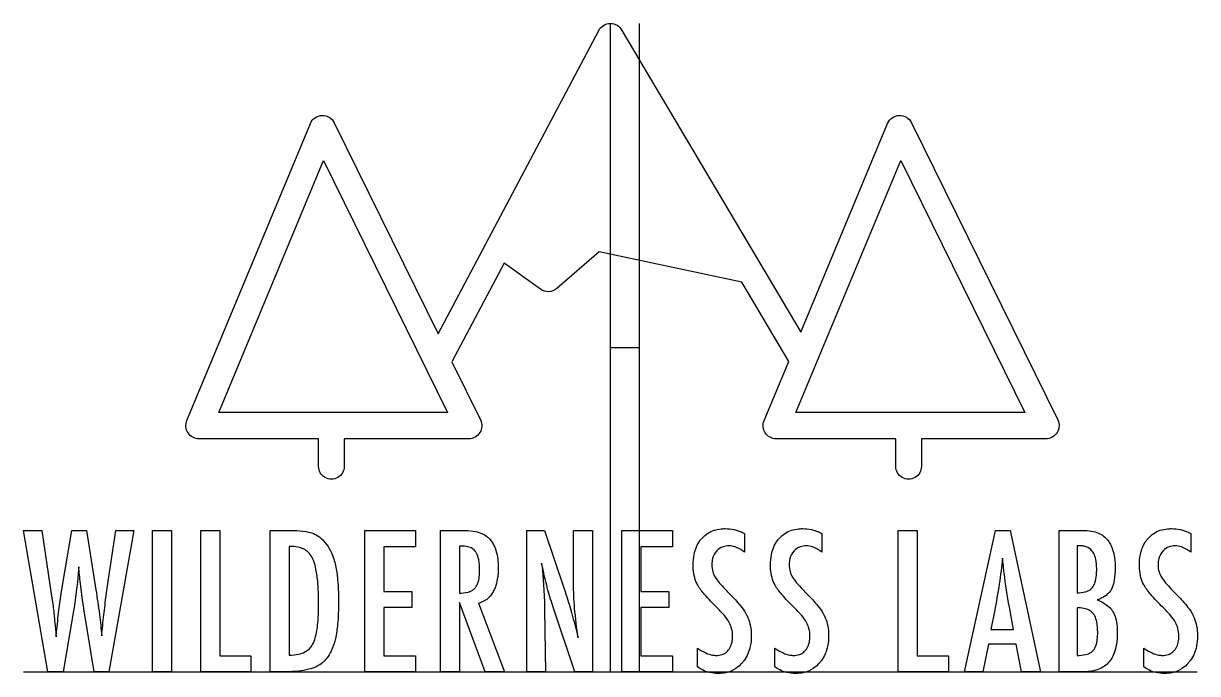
# Model space of a CAD drawing. Header units: inches. Extents: x 1.6 to 82, y 5.9 to 50.4.
import ezdxf

# ---------------------------------------------------------------- set-up
doc = ezdxf.new("R2010")
doc.units = ezdxf.units.IN
doc.header["$MEASUREMENT"] = 0
doc.layers.add('Constructino', color=6, linetype='Continuous')
doc.layers.add('Etch', color=3, linetype='Continuous')

msp = doc.modelspace()

# ---------------------------------------------------------------- linework, layer by layer
at = {"layer": 'Constructino'}
for p, q in [((41.805, 50.387), (41.805, 6.02)), ((43.816, 6.02), (43.805, 50.387)), ((41.805, 28.204), (43.805, 28.204)), ((1.649, 6.02), (81.961, 6.02))]:
    msp.add_line(p, q, dxfattribs=at)
at = {"layer": 'Etch'}
for points in [[(21.846, 20.077), (21.846, 21.962), (13.663, 21.962, -0.534881), (12.831, 23.208), (21.281, 43.541, -0.644652), (22.92, 43.593), (30.026, 29.154), (41.013, 49.908, -0.599783), (42.601, 49.914), (54.851, 29.27), (60.781, 43.541, -0.644652), (62.42, 43.593), (72.426, 23.26, -0.555465), (71.619, 21.962), (63.1, 21.962), (63.1, 20.077, -1.000005), (61.346, 20.077), (61.346, 21.962), (53.163, 21.962, -0.534881), (52.331, 23.208), (54.017, 27.263), (50.809, 32.681), (41.045, 34.75), (38.143, 32.25, -0.345388), (37.034, 32.199), (34.545, 33.973), (30.967, 27.242), (32.926, 23.26, -0.555465), (32.119, 21.962), (23.6, 21.962), (23.6, 20.077, -1.000005)], [(1.649, 15.684), (2.907, 15.684), (3.564, 11.196), (3.671, 10.533, -0.013652), (3.783, 9.55), (3.852, 8.73, -0.018712), (3.865, 8.617), (3.884, 8.411), (3.915, 8.724, -0.007784), (4.074, 10.232, -0.012037), (4.259, 11.503), (4.954, 15.684), (5.955, 15.684), (6.606, 11.622, -0.008286), (6.847, 9.951, -0.009117), (7.007, 8.48, -0.007211), (7.148, 9.907, -0.004589), (7.314, 11.259), (7.408, 11.903), (7.965, 15.684), (9.21, 15.684), (7.501, 6.02), (6.487, 6.02), (5.805, 10.195, -0.011193), (5.774, 10.401), (5.699, 10.921), (5.567, 11.885), (5.527, 12.223, -0.007228), (5.467, 12.792), (5.436, 13.193), (5.411, 12.943), (5.392, 12.767), (5.339, 12.126), (5.311, 11.847), (5.179, 10.921), (5.11, 10.42), (5.073, 10.195), (4.366, 6.02), (3.32, 6.02)], [(18.54, 15.684), (20.142, 15.684, -0.04119), (20.967, 15.621, -0.034999), (21.376, 15.521, -0.068372), (21.82, 15.3, -0.058818), (22.19, 14.977, -0.001771), (22.202, 14.964, -0.05436), (22.573, 14.451, -0.045983), (22.843, 13.859, -0.026519), (22.978, 13.399, -0.036051), (23.132, 12.469, -0.022982), (23.206, 11.149, -0.004815), (23.21, 10.727, -0.02365), (23.145, 9.278, -0.029104), (22.991, 8.284, -0.006658), (22.953, 8.123, -0.047386), (22.708, 7.439, -0.052262), (22.41, 6.953, -0.046523), (22.127, 6.652, -0.070306), (21.718, 6.383, -0.05199), (21.179, 6.188, -0.039002), (20.46, 6.062, -0.02728), (19.592, 6.02), (18.54, 6.02)], [(30.183, 15.684), (31.898, 15.684, -0.048724), (32.578, 15.621, -0.057728), (33.06, 15.466, -0.066393), (33.414, 15.239, -0.015757), (33.481, 15.177, -0.06695), (33.784, 14.779, -0.055522), (33.984, 14.315, -0.047667), (34.107, 13.726, -0.030367), (34.138, 13.168, -0.04155), (34.074, 12.351, -0.048137), (33.918, 11.772, -0.033332), (33.791, 11.5, -0.068453), (33.503, 11.109, -0.070752), (33.181, 10.866, -0.07013), (32.799, 10.72), (34.577, 6.02), (33.256, 6.02), (31.484, 10.752), (31.484, 6.02), (30.183, 6.02)], [(36.095, 15.684), (37.309, 15.684), (38.605, 11.828, -0.016041), (39.227, 9.811, -0.009931), (39.6, 8.342, -0.013568), (39.368, 10.37, -0.02015), (39.293, 12.079), (39.293, 15.684), (40.601, 15.684), (40.601, 6.02), (39.381, 6.02), (37.922, 10.37, -0.011554), (37.544, 11.616, -0.015442), (37.215, 12.955, 0.017121), (37.174, 13.168), (37.109, 13.456), (37.14, 13.177), (37.159, 12.98), (37.227, 11.997), (37.296, 10.802), (37.306, 10.558), (37.309, 10.232), (37.378, 6.02), (36.095, 6.02)], [(50.992, 15.484), (50.992, 14.213, 0.054775), (50.452, 14.522, 0.068231), (50.042, 14.632, 0.027269), (49.922, 14.639, 0.08361), (49.522, 14.574, 0.125303), (49.093, 14.287, 0.003164), (49.083, 14.276, 0.128662), (48.807, 13.77, 0.066384), (48.757, 13.356, 0.068295), (48.823, 12.858, 0.071916), (48.989, 12.486, 0.028251), (49.162, 12.244, 0.013677), (49.38, 11.985, 0.014711), (50.084, 11.246, -0.031276), (50.802, 10.429, -0.042282), (51.158, 9.869, -0.001977), (51.167, 9.85, -0.059797), (51.364, 9.303, -0.046912), (51.449, 8.682, -0.012642), (51.455, 8.455, -0.04947), (51.39, 7.777, -0.050799), (51.226, 7.249, -0.054787), (50.962, 6.784, -0.022637), (50.823, 6.608, -0.063343), (50.405, 6.243, -0.094336), (49.716, 5.954, -0.054532), (49.202, 5.901, -0.057255), (48.6, 5.968, -0.058808), (48.121, 6.142, -0.048043), (47.781, 6.358), (47.781, 7.647, 0.04981), (48.355, 7.305, 0.060709), (48.809, 7.161, 0.0427), (49.045, 7.14, 0.082712), (49.46, 7.205, 0.087701), (49.752, 7.369, 0.044564), (49.878, 7.494, 0.087293), (50.078, 7.837, 0.06973), (50.169, 8.253, 0.022615), (50.178, 8.455, 0.063427), (50.113, 8.983, 0.062039), (49.947, 9.4, 0.038397), (49.615, 9.86, 0.025055), (49.083, 10.439, -0.018613), (48.263, 11.303, -0.044449), (47.793, 11.938, -0.002719), (47.781, 11.96, -0.061783), (47.584, 12.465, -0.04861), (47.49, 13.057, -0.017002), (47.48, 13.349, -0.047615), (47.544, 14.042, -0.052029), (47.705, 14.569, -0.057758), (47.955, 15.006, -0.021572), (48.069, 15.146, -0.067165), (48.469, 15.492, -0.063995), (48.905, 15.701, -0.058183), (49.406, 15.804, -0.023369), (49.665, 15.816, -0.055447), (50.282, 15.747, -0.050522), (50.823, 15.566, -0.015214)], [(56.284, 15.484), (56.284, 14.213, 0.054775), (55.745, 14.522, 0.068231), (55.335, 14.632, 0.027269), (55.214, 14.639, 0.08361), (54.814, 14.574, 0.125307), (54.385, 14.287, 0.003164), (54.375, 14.276, 0.128662), (54.099, 13.77, 0.066384), (54.05, 13.356, 0.068295), (54.115, 12.858, 0.071916), (54.281, 12.486, 0.028251), (54.454, 12.244, 0.013677), (54.672, 11.985, 0.014711), (55.377, 11.246, -0.031263), (56.094, 10.429, -0.042283), (56.45, 9.869, -0.001978), (56.46, 9.85, -0.059797), (56.656, 9.303, -0.046912), (56.742, 8.682, -0.012642), (56.747, 8.455, -0.049471), (56.683, 7.777, -0.050803), (56.519, 7.249, -0.054791), (56.255, 6.784, -0.022639), (56.115, 6.608, -0.06335), (55.697, 6.243, -0.094341), (55.008, 5.954, -0.054533), (54.494, 5.901, -0.057255), (53.892, 5.968, -0.058808), (53.413, 6.142, -0.048043), (53.073, 6.358), (53.073, 7.647, 0.049808), (53.647, 7.305, 0.060708), (54.101, 7.161, 0.042702), (54.338, 7.14, 0.082708), (54.752, 7.205, 0.087703), (55.044, 7.369, 0.044564), (55.17, 7.494, 0.087293), (55.37, 7.837, 0.06973), (55.462, 8.253, 0.022615), (55.471, 8.455, 0.063427), (55.405, 8.983, 0.062039), (55.239, 9.4, 0.038364), (54.907, 9.86, 0.025055), (54.375, 10.439, -0.018613), (53.555, 11.303, -0.044449), (53.086, 11.938, -0.002719), (53.073, 11.96, -0.061783), (52.876, 12.465, -0.04861), (52.782, 13.057, -0.017002), (52.773, 13.349, -0.047615), (52.836, 14.042, -0.052029), (52.997, 14.569, -0.057758), (53.248, 15.006, -0.021572), (53.361, 15.146, -0.067176), (53.761, 15.492, -0.063998), (54.198, 15.701, -0.058181), (54.698, 15.804, -0.023368), (54.957, 15.816, -0.055447), (55.574, 15.747, -0.050522), (56.115, 15.566, -0.015214)], [(72.521, 15.684), (74.286, 15.684, -0.055237), (74.883, 15.621, -0.059448), (75.311, 15.469, -0.063017), (75.647, 15.243, -0.062694), (75.918, 14.937, -0.058635), (76.135, 14.523, -0.049502), (76.285, 13.986, -0.04092), (76.356, 13.27, -0.006861), (76.358, 13.112, -0.040623), (76.297, 12.29, -0.054913), (76.156, 11.788, -0.027668), (76.089, 11.653, -0.081127), (75.822, 11.323, -0.065812), (75.453, 11.07, -0.034709), (75.138, 10.933, -0.052465), (75.719, 10.632, -0.062109), (76.065, 10.33, -0.045515), (76.208, 10.132, -0.071729), (76.387, 9.702, -0.049784), (76.486, 9.108, -0.020217), (76.502, 8.68, -0.040361), (76.441, 7.879, -0.046669), (76.291, 7.306, -0.052346), (76.082, 6.885, -0.060684), (75.801, 6.547, -0.063012), (75.45, 6.293, -0.057885), (75.027, 6.121, -0.051158), (74.5, 6.03, -0.019413), (74.224, 6.02), (72.521, 6.02)], [(81.532, 15.484), (81.532, 14.213, 0.05478), (80.992, 14.522, 0.068227), (80.582, 14.632, 0.027269), (80.461, 14.639, 0.083614), (80.062, 14.574, 0.125304), (79.633, 14.287, 0.003164), (79.623, 14.276, 0.128662), (79.347, 13.77, 0.066384), (79.297, 13.356, 0.068295), (79.362, 12.858, 0.071916), (79.529, 12.486, 0.028241), (79.701, 12.244, 0.013661), (79.92, 11.985, 0.014688), (80.624, 11.246, -0.031272), (81.342, 10.429, -0.042299), (81.698, 9.869, -0.001979), (81.707, 9.85, -0.059787), (81.904, 9.303, -0.046916), (81.989, 8.682, -0.012647), (81.995, 8.455, -0.049471), (81.93, 7.777, -0.050803), (81.766, 7.249, -0.054791), (81.502, 6.784, -0.022639), (81.363, 6.608, -0.06334), (80.944, 6.243, -0.094339), (80.256, 5.954, -0.054533), (79.741, 5.901, -0.057255), (79.14, 5.968, -0.058808), (78.661, 6.142, -0.048043), (78.321, 6.358), (78.321, 7.647, 0.049813), (78.895, 7.305, 0.060705), (79.348, 7.161, 0.042701), (79.585, 7.14, 0.082708), (79.999, 7.205, 0.087703), (80.291, 7.369, 0.044564), (80.417, 7.494, 0.087307), (80.618, 7.837, 0.069725), (80.709, 8.253, 0.022608), (80.718, 8.455, 0.063412), (80.653, 8.983, 0.062052), (80.486, 9.4, 0.038312), (80.155, 9.86, 0.025023), (79.623, 10.439, -0.018632), (78.803, 11.303, -0.044423), (78.333, 11.938, -0.002715), (78.321, 11.96, -0.061794), (78.123, 12.465, -0.048607), (78.03, 13.057, -0.016997), (78.02, 13.349, -0.047615), (78.083, 14.042, -0.052029), (78.244, 14.569, -0.057758), (78.495, 15.006, -0.021572), (78.609, 15.146, -0.067176), (79.009, 15.492, -0.063997), (79.445, 15.701, -0.058182), (79.946, 15.804, -0.023369), (80.205, 15.816, -0.055447), (80.821, 15.747, -0.050517), (81.363, 15.566, -0.015211)], [(19.842, 7.159, 0.053127), (20.479, 7.222, 0.062536), (20.907, 7.374, 0.07342), (21.219, 7.598, 0.07245), (21.432, 7.879, 0.064383), (21.622, 8.357, 0.039663), (21.763, 9.095, 0.026188), (21.839, 10.208, 0.00615), (21.845, 10.677, 0.022077), (21.782, 12.236, 0.030656), (21.641, 13.168, 0.047046), (21.457, 13.737, 0.001836), (21.451, 13.75, 0.073117), (21.204, 14.127, 0.149681), (20.531, 14.526, 0.061647), (20.054, 14.588, 0.004964), (20.005, 14.589), (19.842, 14.589)], [(31.484, 11.403, 0.061921), (32.053, 11.467, 0.076689), (32.39, 11.612, 0.065149), (32.555, 11.753, 0.093842), (32.739, 12.067, 0.064488), (32.844, 12.517, 0.03091), (32.868, 12.936, 0.045612), (32.806, 13.686, 0.001991), (32.802, 13.706, 0.0736), (32.65, 14.139, 0.026121), (32.596, 14.226, 0.101865), (32.348, 14.461, 0.03784), (32.232, 14.52, 0.084944), (31.834, 14.609, 0.017403), (31.704, 14.614), (31.484, 14.614)], [(73.748, 11.428, 0.062578), (74.313, 11.492, 0.07951), (74.643, 11.637, 0.068644), (74.8, 11.778, 0.09174), (74.973, 12.116, 0.058417), (75.073, 12.621, 0.0254), (75.094, 13.074, 0.051647), (75.032, 13.722, 0.063546), (74.893, 14.116, 0.084005), (74.686, 14.39, 0.134542), (74.262, 14.608, 0.057061), (73.967, 14.639), (73.811, 14.639), (73.748, 14.633)], [(69.407, 8.911), (69.119, 10.451, -0.014698), (68.767, 12.766, -0.005441), (68.65, 13.806, -0.013234), (68.424, 12.044, -0.008038), (68.099, 10.151), (67.861, 8.911)], [(73.748, 7.134, 0.058321), (74.345, 7.197, 0.075901), (74.692, 7.34, 0.068588), (74.856, 7.478, 0.097713), (75.034, 7.789, 0.061957), (75.137, 8.249, 0.030474), (75.163, 8.724, 0.047592), (75.102, 9.428, 0.066352), (74.96, 9.846, 0.056207), (74.843, 10.019, 0.099392), (74.58, 10.229, 0.077001), (74.211, 10.355, 0.050528), (73.748, 10.395)]]:
    msp.add_lwpolyline(points, format="xyb", close=True, dxfattribs=at)
for points in [[(22.182, 41.017), (30.673, 23.762), (15.011, 23.762)], [(61.682, 41.017), (70.173, 23.762), (54.511, 23.762)], [(10.484, 15.684), (11.786, 15.684), (11.786, 6.02), (10.484, 6.02)], [(13.786, 15.684), (15.088, 15.684), (15.088, 7.121), (17.216, 7.121), (17.216, 6.02), (13.786, 6.02)], [(25.015, 15.684), (28.477, 15.684), (28.477, 14.582), (26.317, 14.582), (26.317, 11.522), (28.233, 11.522), (28.233, 10.42), (26.317, 10.42), (26.317, 7.121), (28.477, 7.121), (28.477, 6.02), (25.015, 6.02)], [(42.601, 15.684), (46.063, 15.684), (46.063, 14.582), (43.903, 14.582), (43.903, 11.522), (45.819, 11.522), (45.819, 10.42), (43.903, 10.42), (43.903, 7.121), (46.063, 7.121), (46.063, 6.02), (42.601, 6.02)], [(61.517, 15.684), (62.819, 15.684), (62.819, 7.121), (64.947, 7.121), (64.947, 6.02), (61.517, 6.02)], [(68.162, 15.684), (69.176, 15.684), (71.247, 6.02), (69.958, 6.02), (69.595, 7.904), (67.68, 7.904), (67.31, 6.02), (66.058, 6.02)]]:
    msp.add_lwpolyline(points, close=True, dxfattribs=at)

doc.saveas('drawing.dxf')
